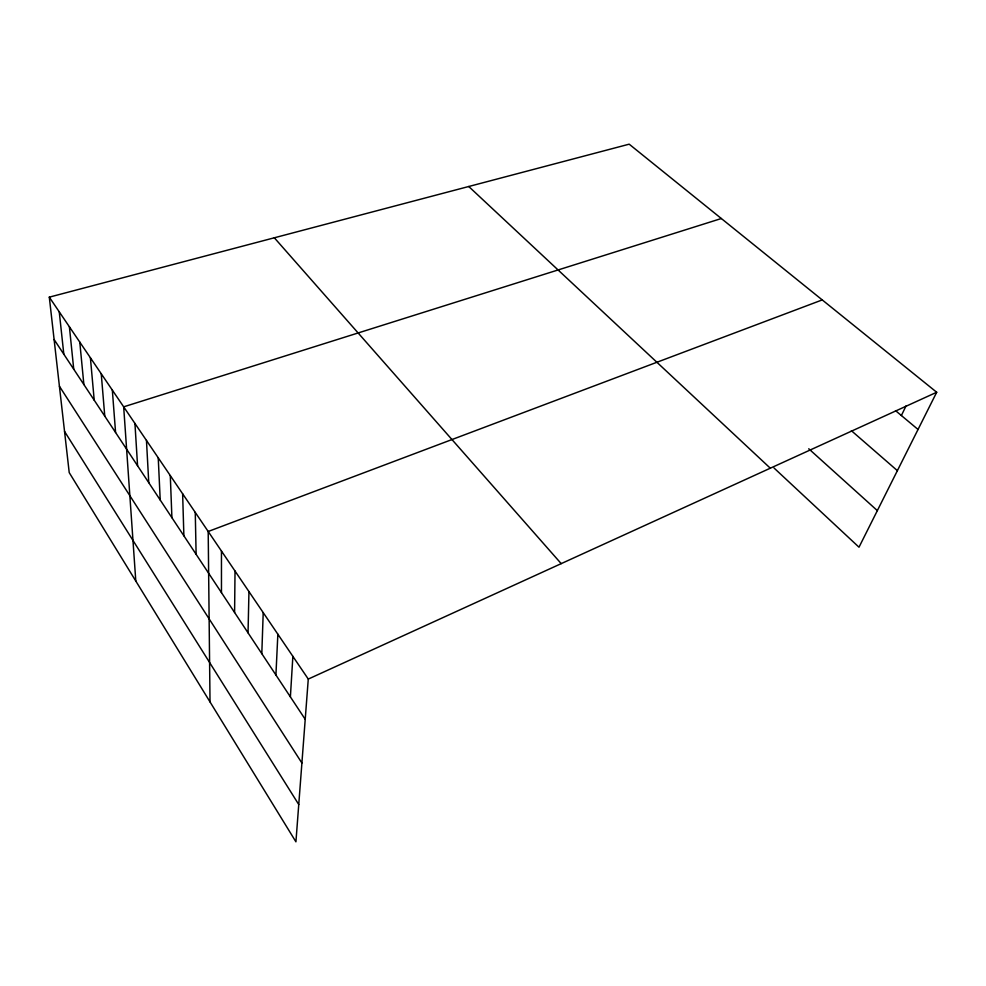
<?xml version="1.0" encoding="UTF-8"?>
<svg xmlns="http://www.w3.org/2000/svg" width="986" height="986" viewBox="0 0 986 986"><rect width="100%" height="100%" fill="white"/><g stroke="black" fill="none" stroke-linecap="round" stroke-linejoin="round"><path stroke-width="1.48" d="M234.594 612.503L235.025 571.054M248.041 632.827L248.953 591.575M261.808 653.656L263.213 612.614M275.92 675.003L277.855 634.195M290.389 696.88L292.867 656.343M49.3 297.156L308.273 679.071L295.923 841.822L69.217 472.602L49.3 297.156L629.179 144.178L936.7 392.255L859.003 547.205L774.035 468.017M901.377 415.537L906.06 405.887M308.273 679.071L936.7 392.255M822.238 299.917L208.194 531.491L210.018 701.909M721.345 218.522L123.669 406.836L135.797 581.037M895.534 410.644L918.04 429.465M851.374 430.685L897.383 470.655M808.73 448.766L877.343 510.612M468.732 186.502L770.3 468.202M274.33 237.786L561.207 563.635M54.107 339.517L305.216 719.324M59.419 386.253L301.901 763.016M64.546 431.412L298.758 804.539M59.246 311.81L63.819 354.208M69.402 326.797L73.74 369.208M79.78 342.105L83.872 384.528M90.392 357.745L94.212 400.168M101.238 373.743L104.775 416.154M112.33 390.099L115.584 432.497M134.934 423.438L137.572 465.762M146.458 440.422L148.763 482.684M158.241 457.8L160.213 499.988M170.295 475.585L171.909 517.687M182.632 493.776L183.877 535.792M195.265 512.412L196.115 554.305M221.456 551.026L221.468 592.648"/></g></svg>
